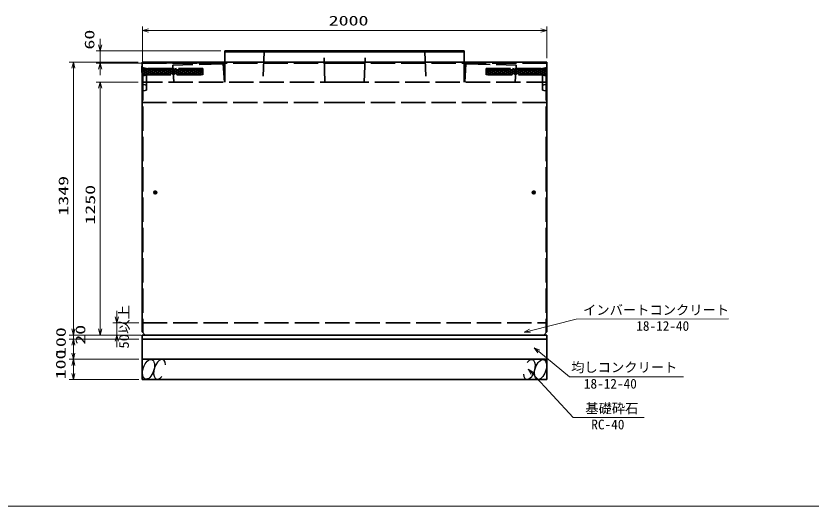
# Model space of a CAD drawing. Units: millimetres on the paper. Extents: x 15 to 1219, y 8 to 859.
# Drawn here: x 629.3 to 825.8, y 15 to 136.2 of the extents above; entities that cross this region are included whole.
import ezdxf
from ezdxf.enums import TextEntityAlignment as Align

# ---------------------------------------------------------------- set-up
doc = ezdxf.new("R2010")
doc.units = ezdxf.units.MM
doc.linetypes.add('DASHED', pattern=[7.5, 6, -1.5])
for name, color, linetype, lineweight in [('0-0', 1, 'Continuous', 13), ('D-STR-DIM（寸法）', 7, 'Continuous', 13), ('D-STR-HTXT(均しCON-旗)', 7, 'Continuous', 13), ('D-STR-HTXT(基礎砕石-旗)', 7, 'Continuous', 13), ('D-STR-HTXT（旗上げ）', 7, 'Continuous', 13), ('D-STR-STRF(グリ)', 7, 'Continuous', 25), ('D-STR（構造物）', 1, 'Continuous', 35)]:
    doc.layers.add(name, color=color, linetype=linetype, lineweight=lineweight)
doc.styles.add('ＭＳ ゴシック', font='')
doc.styles.get('ＭＳ ゴシック').set_extended_font_data('MS Gothic')

# ---------------------------------------------------------------- blocks, each defined once
blk = doc.blocks.new('_Open30')
at = {"color": 7, "linetype": 'Continuous', "lineweight": 13}
for p, q in [((-1, 0.2679), (0, 0)), ((0, 0), (-1, -0.2679)), ((0, 0), (-1, 0))]:
    blk.add_line(p, q, dxfattribs=at)

msp = doc.modelspace()

# ---------------------------------------------------------------- linework, layer by layer
at = {"layer": '0-0'}
msp.add_line((710.491, 57.29), (661.241, 57.29), dxfattribs=at)
at = {"layer": 'D-STR-DIM（寸法）'}
for p, q in [((660.591, 124.973), (660.591, 133.519)), ((662.091, 132.519), (758.991, 132.519)), ((760.491, 125.728), (760.491, 133.519)), ((654.253, 61.79), (654.253, 63.29)), ((643.494, 58.79), (643.494, 60.29)), ((659.691, 60.29), (653.253, 60.29)), ((654.253, 60.29), (654.253, 57.29)), ((659.691, 57.29), (642.494, 57.29)), ((643.494, 57.29), (643.494, 56.29)), ((658.691, 57.29), (653.253, 57.29)), ((659.691, 56.29), (642.494, 56.29)), ((659.691, 56.29), (642.494, 56.29)), ((654.253, 55.79), (654.253, 54.29)), ((643.494, 54.79), (643.494, 53.29)), ((643.494, 54.79), (643.494, 52.79)), ((659.691, 51.29), (642.494, 51.29)), ((659.691, 51.29), (642.494, 51.29)), ((643.494, 49.79), (643.494, 47.79)), ((659.691, 46.29), (642.494, 46.29))]:
    msp.add_line(p, q, dxfattribs=at)
at = {"layer": 'D-STR-DIM（寸法）', "color": 2}
msp.add_line((15.075, 15.004), (1218.693, 15.004), dxfattribs=at)
at = {"layer": 'D-STR-HTXT(均しCON-旗)'}
msp.add_lwpolyline([(794.248, 46.98), (766.041, 46.98), (758.482, 53.193)], dxfattribs=at)
at = {"layer": 'D-STR-HTXT(基礎砕石-旗)'}
msp.add_lwpolyline([(784.563, 36.9), (766.992, 36.9), (756.902, 47.766)], dxfattribs=at)
at = {"layer": 'D-STR-HTXT（旗上げ）'}
msp.add_lwpolyline([(805.325, 61.261), (767.692, 61.213), (756.328, 58.349)], dxfattribs=at)
at = {"layer": 'D-STR-STRF(グリ)'}
for centre, major_axis in [((662.067, 48.813), (0.79, 2.421)), ((758.916, 48.766), (-0.79, -2.421))]:
    msp.add_ellipse(centre, major_axis=major_axis, ratio=0.5139, dxfattribs=at)
for centre, start_param, end_param in [((664.807, 48.813), 5.3575563, 10.3750652), ((756.175, 48.766), 2.2159636, 7.2334726)]:
    msp.add_ellipse(centre, major_axis=(0.79, 2.421), ratio=0.5139, start_param=start_param, end_param=end_param, dxfattribs=at)
at = {"layer": 'D-STR（構造物）', "lineweight": 13}
for p, q in [((650.131, 129.022), (650.131, 130.522)), ((679.924, 127.522), (649.131, 127.522)), ((650.131, 127.522), (650.131, 124.478)), ((659.491, 124.728), (642.494, 124.728)), ((679.924, 124.478), (649.131, 124.478)), ((643.494, 123.228), (643.494, 58.79)), ((650.131, 122.978), (650.131, 121.478)), ((659.491, 119.772), (649.131, 119.772)), ((650.131, 118.272), (650.131, 58.79)), ((660.241, 57.29), (642.494, 57.29)), ((659.691, 57.29), (649.131, 57.29))]:
    msp.add_line(p, q, dxfattribs=at)
at = {"layer": 'D-STR（構造物）'}
for p, q in [((680.924, 124.728), (680.924, 127.522)), ((680.924, 127.522), (710.491, 127.522)), ((680.924, 127.273), (710.491, 127.273)), ((710.491, 127.245), (680.924, 127.245)), ((740.059, 127.522), (710.491, 127.522)), ((740.059, 127.273), (710.491, 127.273)), ((710.491, 127.245), (740.059, 127.245)), ((740.059, 124.728), (740.059, 127.522)), ((660.391, 123.723), (660.491, 123.823)), ((660.491, 124.728), (710.491, 124.728)), ((660.491, 58.04), (660.491, 124.728)), ((760.491, 124.728), (710.491, 124.728)), ((760.491, 58.04), (760.491, 124.728)), ((660.391, 122.223), (660.391, 123.723)), ((660.491, 122.123), (660.391, 122.223)), ((663.291, 92.522), (664.191, 92.522)), ((663.741, 92.972), (663.741, 92.072)), ((757.691, 92.522), (756.791, 92.522)), ((757.241, 92.972), (757.241, 92.072)), ((661.241, 57.29), (660.491, 58.04)), ((760.491, 57.29), (660.491, 57.29)), ((660.491, 57.29), (660.491, 56.29)), ((710.491, 57.29), (759.741, 57.29)), ((759.741, 57.29), (760.491, 58.04)), ((760.491, 57.29), (760.491, 56.29)), ((660.491, 56.29), (760.491, 56.29)), ((660.491, 56.29), (760.491, 56.29)), ((660.491, 56.29), (660.491, 51.29)), ((760.491, 56.29), (760.491, 51.29)), ((660.491, 51.29), (760.491, 51.29)), ((660.491, 51.29), (660.491, 46.29)), ((660.491, 51.29), (760.491, 51.29)), ((760.491, 51.29), (760.491, 46.29)), ((660.491, 46.29), (760.491, 46.29))]:
    msp.add_line(p, q, dxfattribs=at)
at = {"layer": 'D-STR（構造物）', "linetype": 'DASHED'}
for p, q in [((690.624, 127.245), (690.374, 119.772)), ((705.624, 119.772), (705.374, 127.245)), ((715.359, 119.772), (715.609, 127.245)), ((730.359, 127.245), (730.609, 119.772)), ((660.491, 124.478), (710.491, 124.478)), ((680.541, 124.273), (668.091, 124.019)), ((668.091, 124.019), (668.327, 119.772)), ((680.541, 124.273), (680.806, 119.774)), ((680.924, 119.772), (680.924, 124.728)), ((760.491, 124.478), (710.491, 124.478)), ((740.059, 119.772), (740.059, 124.728)), ((740.441, 124.273), (740.177, 119.774)), ((740.441, 124.273), (752.891, 124.019)), ((752.891, 124.019), (752.656, 119.772)), ((660.49, 122.878), (661.17, 123.217)), ((662.99, 123.128), (660.49, 121.878)), ((663.99, 123.128), (660.49, 121.378)), ((660.49, 123.128), (663.49, 121.628)), ((660.49, 122.378), (661.99, 123.128)), ((660.49, 122.628), (662.49, 121.628)), ((661.49, 121.628), (660.49, 122.128)), ((661.542, 123.128), (660.491, 123.381)), ((661.443, 123.152), (664.49, 121.628)), ((675.491, 123.128), (661.542, 123.128)), ((664.99, 123.128), (661.99, 121.628)), ((662.49, 123.128), (665.49, 121.628)), ((662.99, 121.628), (665.99, 123.128)), ((666.49, 121.628), (663.49, 123.128)), ((663.99, 121.628), (666.99, 123.128)), ((667.49, 121.628), (664.49, 123.128)), ((664.99, 121.628), (667.99, 123.128)), ((668.49, 121.628), (665.49, 123.128)), ((668.99, 123.128), (665.99, 121.628)), ((666.49, 123.128), (669.49, 121.628)), ((669.99, 123.128), (666.99, 121.628)), ((667.49, 123.128), (670.49, 121.628)), ((670.99, 123.128), (667.99, 121.628)), ((668.49, 123.128), (671.49, 121.628)), ((668.99, 121.628), (671.99, 123.128)), ((672.49, 121.628), (669.49, 123.128)), ((669.99, 121.628), (672.99, 123.128)), ((673.49, 121.628), (670.49, 123.128)), ((670.99, 121.628), (673.99, 123.128)), ((674.49, 121.628), (671.49, 123.128)), ((671.99, 121.628), (674.99, 123.128)), ((672.49, 123.128), (675.491, 121.627)), ((675.491, 122.878), (672.99, 121.628)), ((673.49, 123.128), (675.491, 122.127)), ((675.491, 122.378), (673.99, 121.628)), ((674.49, 123.128), (675.491, 122.627)), ((675.491, 121.878), (674.99, 121.628)), ((675.491, 121.628), (675.491, 123.128)), ((746.492, 123.128), (745.491, 122.627)), ((747.492, 123.128), (745.491, 122.127)), ((745.491, 123.128), (759.441, 123.128)), ((745.491, 121.628), (745.491, 123.128)), ((748.492, 123.128), (745.491, 121.627)), ((745.491, 122.878), (747.992, 121.628)), ((745.491, 122.378), (746.992, 121.628)), ((745.491, 121.878), (745.992, 121.628)), ((748.992, 121.628), (745.992, 123.128)), ((746.492, 121.628), (749.492, 123.128)), ((749.992, 121.628), (746.992, 123.128)), ((747.492, 121.628), (750.492, 123.128)), ((750.992, 121.628), (747.992, 123.128)), ((748.492, 121.628), (751.492, 123.128)), ((751.992, 121.628), (748.992, 123.128)), ((752.492, 123.128), (749.492, 121.628)), ((749.992, 123.128), (752.992, 121.628)), ((753.492, 123.128), (750.492, 121.628)), ((750.992, 123.128), (753.992, 121.628)), ((754.492, 123.128), (751.492, 121.628)), ((751.992, 123.128), (754.992, 121.628)), ((752.492, 121.628), (755.492, 123.128)), ((755.992, 121.628), (752.992, 123.128)), ((753.492, 121.628), (756.492, 123.128)), ((756.992, 121.628), (753.992, 123.128)), ((754.492, 121.628), (757.492, 123.128)), ((757.992, 121.628), (754.992, 123.128)), ((758.492, 123.128), (755.492, 121.628)), ((755.992, 123.128), (758.992, 121.628)), ((759.54, 123.152), (756.492, 121.628)), ((756.992, 123.128), (760.492, 121.378)), ((760.492, 123.128), (757.492, 121.628)), ((757.992, 123.128), (760.492, 121.878)), ((760.492, 122.628), (758.492, 121.628)), ((760.492, 122.378), (758.992, 123.128)), ((759.441, 123.128), (760.491, 123.381)), ((759.492, 121.628), (760.492, 122.128)), ((760.492, 122.878), (759.813, 123.217)), ((660.491, 121.301), (661.541, 121.628)), ((660.651, 121.272), (660.651, 57.88)), ((661.54, 121.628), (675.491, 121.628)), ((661.541, 117.813), (661.541, 121.628)), ((759.442, 121.628), (745.491, 121.628)), ((759.441, 117.813), (759.441, 121.628)), ((760.491, 121.301), (759.441, 121.628)), ((760.331, 121.272), (760.331, 57.88)), ((710.491, 119.772), (660.491, 119.772)), ((661.541, 119.01), (660.491, 119.279)), ((710.491, 119.772), (760.491, 119.772)), ((759.441, 119.01), (760.491, 119.279)), ((660.491, 117.544), (661.541, 117.813)), ((760.491, 117.544), (759.441, 117.813)), ((660.491, 114.772), (710.491, 114.772)), ((760.491, 114.772), (710.491, 114.772)), ((660.691, 60.29), (760.491, 60.29))]:
    msp.add_line(p, q, dxfattribs=at)
at = {"layer": 'D-STR（構造物）'}
for centre, radius in [((663.741, 92.522), 0.35), ((663.741, 92.522), 0.3), ((757.241, 92.522), 0.35), ((757.241, 92.522), 0.3)]:
    msp.add_circle(centre, radius, dxfattribs=at)

# ---------------------------------------------------------------- block references
at = {"layer": 'D-STR-DIM（寸法）', "xscale": 1.5, "yscale": 1.5}
for p, rotation in [((660.591, 132.519), 180), ((654.253, 60.29), 270), ((643.494, 57.29), 270), ((654.253, 57.29), 90), ((643.494, 56.29), 90), ((643.494, 56.29), 90), ((643.494, 51.29), 270), ((643.494, 51.29), 90), ((643.494, 46.29), 270)]:
    msp.add_blockref('_Open30', p, dxfattribs=dict(at, rotation=rotation))
msp.add_blockref('_Open30', (760.491, 132.519), dxfattribs=at)
at = {"layer": 'D-STR-HTXT(均しCON-旗)', "xscale": 1.5, "yscale": 1.5, "rotation": 140.57786}
msp.add_blockref('_Open30', (757.323, 54.146), dxfattribs=at)
at = {"layer": 'D-STR-HTXT(基礎砕石-旗)', "xscale": 1.5, "yscale": 1.5, "rotation": 132.88015}
msp.add_blockref('_Open30', (755.881, 48.865), dxfattribs=at)
at = {"layer": 'D-STR-HTXT（旗上げ）', "xscale": 1.5, "yscale": 1.5, "rotation": 194.1476}
msp.add_blockref('_Open30', (754.874, 57.982), dxfattribs=at)
at = {"layer": 'D-STR（構造物）', "xscale": 1.5, "yscale": 1.5}
for p, rotation in [((650.131, 127.522), 270), ((643.494, 124.728), 90), ((650.131, 124.478), 90), ((650.131, 119.772), 90), ((643.494, 57.29), 270), ((650.131, 57.29), 270)]:
    msp.add_blockref('_Open30', p, dxfattribs=dict(at, rotation=rotation))

# ---------------------------------------------------------------- texts
at = {"layer": 'D-STR-DIM（寸法）', "style": 'ＭＳ ゴシック', "width": 1.5}
msp.add_text('2000', height=2.405, dxfattribs=at).set_placement((706.583, 133.056), align=Align.BOTTOM_LEFT)
at = {"layer": 'D-STR-DIM（寸法）', "style": 'ＭＳ ゴシック'}
for s, width, p in [('50以上', 1.1, (657.928, 53.933)), ('100', 1.5, (642.348, 51.843)), ('20', 1.5, (647.165, 54.902)), ('100', 1.5, (642.295, 46.34))]:
    msp.add_text(s, height=2.405, rotation=90, dxfattribs=dict(at, width=width)).set_placement(p, align=Align.BOTTOM_LEFT)
at = {"layer": 'D-STR-HTXT(均しCON-旗)', "style": 'ＭＳ ゴシック'}
for s, p in [('均しコンクリート', (766.487, 47.39)), ('18-12-40', (769.622, 43.329))]:
    msp.add_text(s, height=2.405, dxfattribs=at).set_placement(p, align=Align.BOTTOM_LEFT)
at = {"layer": 'D-STR-HTXT(基礎砕石-旗)', "style": 'ＭＳ ゴシック'}
for s, p in [('基礎砕石', (769.975, 37.235)), ('RC-40', (771.463, 33.249))]:
    msp.add_text(s, height=2.405, dxfattribs=at).set_placement(p, align=Align.BOTTOM_LEFT)
at = {"layer": 'D-STR-HTXT（旗上げ）', "style": 'ＭＳ ゴシック'}
for s, p in [('インバートコンクリート', (769.421, 61.557)), ('18-12-40', (782.564, 57.61))]:
    msp.add_text(s, height=2.405, dxfattribs=at).set_placement(p, align=Align.BOTTOM_LEFT)
at = {"layer": 'D-STR（構造物）', "style": 'ＭＳ ゴシック', "width": 1.5}
for s, p in [('60', (649.414, 127.833)), ('1349', (642.956, 86.796)), ('1250', (649.593, 84.573))]:
    msp.add_text(s, height=2.405, rotation=90, dxfattribs=at).set_placement(p, align=Align.BOTTOM_LEFT)

doc.saveas('drawing.dxf')
